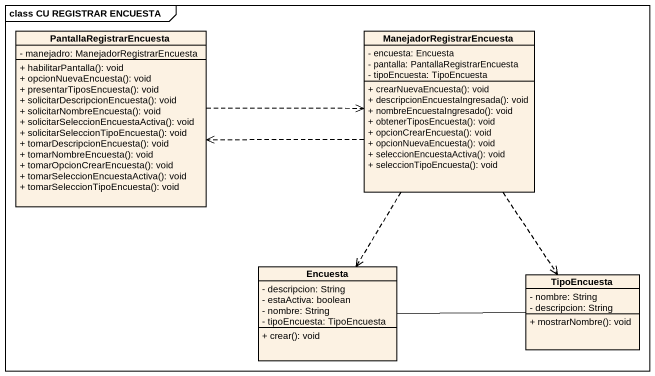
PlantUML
@startuml
mainframe class CU REGISTRAR ENCUESTA
hide circle
hide empty members
skinparam classAttributeIconSize 0
class PantallaRegistrarEncuesta {
  - manejadro: ManejadorRegistrarEncuesta
  + habilitarPantalla(): void
  + opcionNuevaEncuesta(): void
  + presentarTiposEncuesta(): void
  + solicitarDescripcionEncuesta(): void
  + solicitarNombreEncuesta(): void
  + solicitarSeleccionEncuestaActiva(): void
  + solicitarSeleccionTipoEncuesta(): void
  + tomarDescripcionEncuesta(): void
  + tomarNombreEncuesta(): void
  + tomarOpcionCrearEncuesta(): void
  + tomarSeleccionEncuestaActiva(): void
  + tomarSeleccionTipoEncuesta(): void
}
class ManejadorRegistrarEncuesta {
  - encuesta: Encuesta
  - pantalla: PantallaRegistrarEncuesta
  - tipoEncuesta: TipoEncuesta
  + crearNuevaEncuesta(): void
  + descripcionEncuestaIngresada(): void
  + nombreEncuestaIngresado(): void
  + obtenerTiposEncuesta(): void
  + opcionCrearEncuesta(): void
  + opcionNuevaEncuesta(): void
  + seleccionEncuestaActiva(): void
  + seleccionTipoEncuesta(): void
}
class Encuesta {
  - descripcion: String
  - estaActiva: boolean
  - nombre: String
  - tipoEncuesta: TipoEncuesta
  + crear(): void
}
class TipoEncuesta {
  - nombre: String
  - descripcion: String
  + mostrarNombre(): void
}
PantallaRegistrarEncuesta .right.> ManejadorRegistrarEncuesta
ManejadorRegistrarEncuesta .left.> PantallaRegistrarEncuesta
ManejadorRegistrarEncuesta ..> Encuesta
ManejadorRegistrarEncuesta ..> TipoEncuesta
Encuesta -right- TipoEncuesta
@enduml
